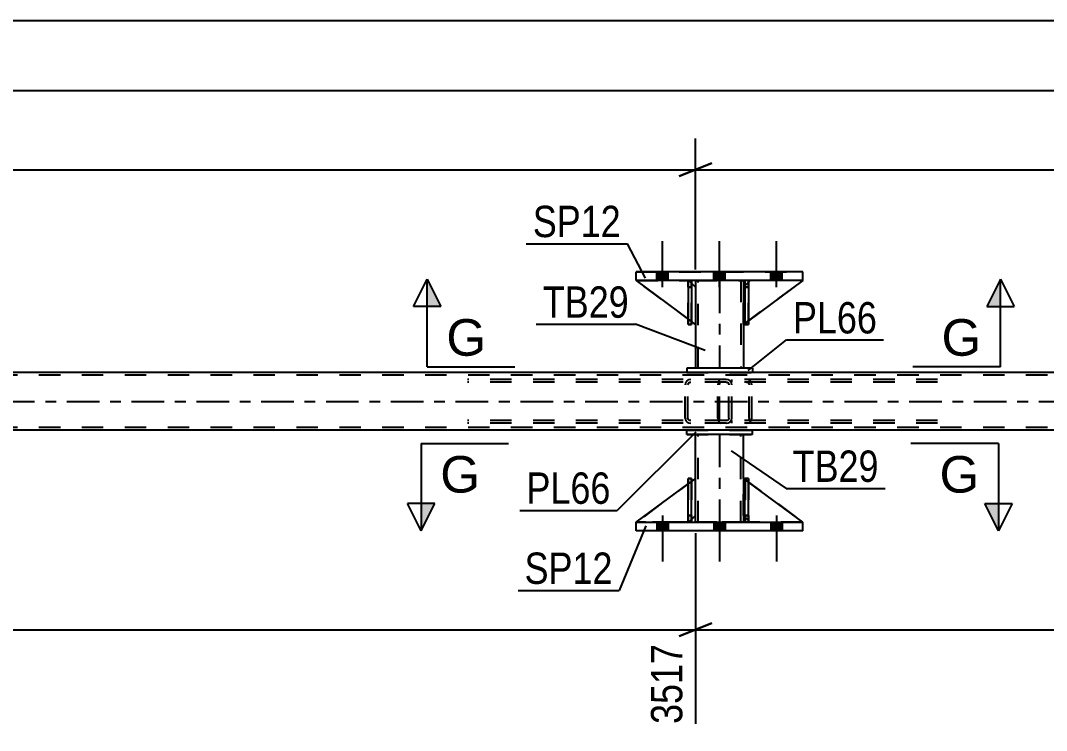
# Model space of a CAD drawing. Header units: millimetres. Extents: x 0 to 841, y 0 to 594.
# Drawn here: x 176.9 to 270.6, y 219.5 to 284.4 of the extents above; entities that cross this region are included whole.
import ezdxf

# ---------------------------------------------------------------- set-up
doc = ezdxf.new("R2010")
doc.units = ezdxf.units.MM
doc.linetypes.add('DXK_LINE_DOT2', pattern=[3.9198, 1.9599, -1.9599])
doc.linetypes.add('DXK_LINE_DOT3', pattern=[5.9187, 2.979, -0.9799, 0.9799, -0.9799])
doc.styles.add('Arial', font='ARIAL.TTF', dxfattribs={"height": 0.2})
doc.styles.add('Arial Narrow', font='ARIALN.TTF', dxfattribs={"height": 0.2})

# ---------------------------------------------------------------- blocks, each defined once
blk = doc.blocks.new('Part-247343380-4220 - 4156')
at = {"color": 2, "linetype": 'Continuous'}
for p, q in [((238.549, 260.631), (238.549, 260.031)), ((242.949, 260.631), (242.949, 260.031)), ((238.549, 256.631), (238.549, 252.631)), ((242.949, 256.631), (242.949, 252.631))]:
    blk.add_line(p, q, dxfattribs=at)
at = {"color": 7, "linetype": 'DXK_LINE_DOT2'}
for p, q in [((238.549, 260.631), (242.949, 260.631)), ((238.789, 252.631), (238.789, 260.631)), ((242.709, 260.631), (242.709, 252.631)), ((238.549, 260.031), (238.549, 256.631)), ((242.949, 260.031), (242.949, 256.631)), ((242.949, 252.631), (238.549, 252.631))]:
    blk.add_line(p, q, dxfattribs=at)
at = {"color": 7, "linetype": 'DXK_LINE_DOT3'}
blk.add_line((240.749, 260.631), (240.749, 252.631), dxfattribs=at)
blk = doc.blocks.new('Part-247343380-4222 - 4156')
at = {"color": 2, "linetype": 'Continuous'}
for p, q in [((237.876, 238.551), (237.876, 242.551)), ((237.876, 242.551), (238.196, 242.551)), ((238.196, 238.551), (238.196, 242.551)), ((237.876, 238.551), (237.876, 238.551)), ((238.196, 238.551), (237.876, 238.551))]:
    blk.add_line(p, q, dxfattribs=at)
at = {"color": 7, "linetype": 'DXK_LINE_DOT2'}
for p, q in [((237.876, 242.551), (237.876, 239.151)), ((238.196, 239.151), (238.196, 242.551)), ((237.876, 239.151), (237.876, 238.551)), ((237.876, 239.151), (238.196, 239.151)), ((238.196, 238.551), (238.196, 239.151)), ((238.196, 238.551), (238.196, 238.551))]:
    blk.add_line(p, q, dxfattribs=at)
blk = doc.blocks.new('Part-247343380-4223 - 4156')
at = {"color": 7, "linetype": 'DXK_LINE_DOT2'}
for p, q in [((243.395, 242.551), (243.075, 242.551)), ((243.075, 239.151), (243.075, 242.551)), ((243.075, 238.551), (243.075, 242.551)), ((243.395, 242.551), (243.395, 239.151)), ((243.395, 238.551), (243.395, 242.551)), ((243.395, 239.151), (243.075, 239.151)), ((243.075, 238.551), (243.075, 239.151)), ((243.395, 239.151), (243.395, 238.551)), ((243.395, 238.551), (243.075, 238.551)), ((243.395, 238.551), (243.395, 238.551))]:
    blk.add_line(p, q, dxfattribs=at)
blk = doc.blocks.new('Part-247343380-4224 - 4156')
at = {"color": 7, "linetype": 'DXK_LINE_DOT2'}
for p, q in [((238.195, 242.551), (237.875, 242.551)), ((237.875, 239.151), (237.875, 242.551)), ((237.876, 238.551), (237.875, 242.551)), ((238.195, 242.551), (238.195, 239.151)), ((238.196, 238.551), (238.195, 242.551)), ((238.195, 239.151), (237.875, 239.151)), ((237.875, 238.551), (237.875, 239.151)), ((238.195, 239.151), (238.195, 238.551)), ((238.196, 238.551), (237.875, 238.551)), ((238.195, 238.551), (238.196, 238.551))]:
    blk.add_line(p, q, dxfattribs=at)
blk = doc.blocks.new('Part-247343380-4160 - 4156')
at = {"color": 7, "linetype": 'DXK_LINE_DOT2'}
for p, q in [((241.357, 251.59), (217.733, 251.59)), ((241.357, 251.35), (217.733, 251.35)), ((237.65, 251.294), (237.612, 251.11)), ((237.867, 251.11), (237.886, 251.202)), ((237.886, 251.202), (237.942, 251.28)), ((238.122, 251.59), (237.927, 251.554)), ((237.942, 251.28), (238.025, 251.332)), ((238.025, 251.332), (238.122, 251.35)), ((241.553, 251.554), (241.357, 251.59)), ((241.357, 251.35), (241.455, 251.332)), ((241.455, 251.332), (241.538, 251.28)), ((241.538, 251.28), (241.593, 251.202)), ((241.593, 251.202), (241.613, 251.11)), ((241.868, 251.11), (241.829, 251.294)), ((237.612, 248.07), (237.612, 251.11)), ((237.867, 248.07), (237.867, 251.11)), ((241.613, 248.07), (241.613, 251.11)), ((241.868, 248.07), (241.868, 251.11)), ((241.357, 247.83), (217.733, 247.83)), ((241.357, 247.59), (217.733, 247.59)), ((237.612, 248.07), (237.65, 247.887)), ((237.886, 247.979), (237.867, 248.07)), ((237.942, 247.901), (237.886, 247.979)), ((237.927, 247.627), (238.122, 247.59)), ((238.025, 247.849), (237.942, 247.901)), ((238.122, 247.83), (238.025, 247.849)), ((241.455, 247.849), (241.357, 247.83)), ((241.357, 247.59), (241.553, 247.627)), ((241.538, 247.901), (241.455, 247.849)), ((241.593, 247.979), (241.538, 247.901)), ((241.613, 248.07), (241.593, 247.979)), ((241.829, 247.887), (241.868, 248.07))]:
    blk.add_line(p, q, dxfattribs=at)
for centre, start, end in [((238.103, 251.09), 110.75832, 155.68004), ((241.377, 251.09), 24.31996, 69.24168), ((238.103, 248.091), 204.31996, 249.24168), ((241.377, 248.091), 290.75832, 335.68004)]:
    blk.add_arc(centre, 0.496, start, end, dxfattribs=at)
blk = doc.blocks.new('Part-247343380-4225 - 4156')
at = {"color": 2, "linetype": 'Continuous'}
for p, q in [((242.949, 242.551), (242.949, 242.551)), ((242.949, 242.551), (242.949, 239.151)), ((243.076, 242.457), (242.949, 242.551)), ((248.349, 238.551), (243.396, 242.22)), ((242.949, 239.151), (242.949, 239.151)), ((243.075, 239.024), (242.949, 239.151)), ((243.549, 238.551), (243.395, 238.704))]:
    blk.add_line(p, q, dxfattribs=at)
at = {"color": 7, "linetype": 'DXK_LINE_DOT2'}
for p, q in [((242.949, 239.151), (242.949, 242.551)), ((243.396, 242.22), (243.076, 242.457)), ((243.549, 238.551), (242.949, 239.151)), ((243.395, 238.704), (243.075, 239.024)), ((248.349, 238.551), (243.549, 238.551)), ((248.349, 238.551), (248.349, 238.551))]:
    blk.add_line(p, q, dxfattribs=at)
blk = doc.blocks.new('Part-247343380-4161 - 4156')
at = {"color": 7, "linetype": 'DXK_LINE_DOT2'}
for p, q in [((240.626, 251.294), (240.605, 251.11)), ((240.684, 251.45), (240.626, 251.294)), ((240.772, 251.554), (240.684, 251.45)), ((240.741, 251.11), (240.751, 251.202)), ((240.751, 251.202), (240.78, 251.28)), ((240.876, 251.59), (240.772, 251.554)), ((240.78, 251.28), (240.824, 251.332)), ((240.824, 251.332), (240.876, 251.35)), ((260.672, 251.59), (240.876, 251.59)), ((260.672, 251.35), (240.876, 251.35)), ((241.868, 251.35), (241.868, 251.59)), ((243.403, 251.554), (243.21, 251.59)), ((243.21, 251.35), (243.307, 251.332)), ((243.307, 251.332), (243.388, 251.28)), ((243.388, 251.28), (243.443, 251.202)), ((243.443, 251.202), (243.462, 251.11)), ((243.713, 251.11), (243.675, 251.294)), ((240.605, 248.07), (240.605, 251.11)), ((240.741, 248.07), (240.741, 251.11)), ((243.462, 248.07), (243.462, 251.11)), ((243.713, 248.07), (243.713, 251.11)), ((240.605, 248.07), (240.626, 247.887)), ((240.626, 247.887), (240.684, 247.731)), ((240.684, 247.731), (240.772, 247.627)), ((240.751, 247.979), (240.741, 248.07)), ((240.78, 247.901), (240.751, 247.979)), ((240.772, 247.627), (240.876, 247.59)), ((240.824, 247.849), (240.78, 247.901)), ((240.876, 247.83), (240.824, 247.849)), ((260.672, 247.83), (240.876, 247.83)), ((260.672, 247.59), (240.876, 247.59)), ((241.868, 247.59), (241.868, 247.83)), ((243.307, 247.849), (243.21, 247.83)), ((243.21, 247.59), (243.403, 247.627)), ((243.388, 247.901), (243.307, 247.849)), ((243.443, 247.979), (243.388, 247.901)), ((243.462, 248.07), (243.443, 247.979)), ((243.675, 247.887), (243.713, 248.07))]:
    blk.add_line(p, q, dxfattribs=at)
for centre, start, end in [((243.225, 251.095), 23.84941, 68.8059), ((243.225, 248.086), 291.1941, 336.15059)]:
    blk.add_arc(centre, 0.492, start, end, dxfattribs=at)
blk = doc.blocks.new('Part-247343380-4226 - 4156')
at = {"color": 7, "linetype": 'DXK_LINE_DOT2'}
for p, q in [((242.949, 239.151), (242.949, 242.551)), ((242.949, 242.551), (248.349, 238.551)), ((242.949, 242.551), (242.949, 239.151)), ((243.549, 238.551), (242.949, 239.151)), ((242.949, 239.151), (242.949, 239.151)), ((242.949, 239.151), (243.549, 238.551)), ((248.349, 238.551), (243.549, 238.551))]:
    blk.add_line(p, q, dxfattribs=at)
blk = doc.blocks.new('Part-247343380-4229 - 4156')
at = {"color": 2, "linetype": 'Continuous'}
for p, q in [((233.149, 238.551), (237.876, 242.052)), ((238.549, 242.551), (238.196, 242.289)), ((238.549, 239.151), (238.549, 242.551)), ((238.549, 239.151), (238.196, 238.797))]:
    blk.add_line(p, q, dxfattribs=at)
at = {"color": 7, "linetype": 'DXK_LINE_DOT2'}
for p, q in [((238.196, 242.289), (237.876, 242.052)), ((237.949, 238.551), (233.149, 238.551)), ((238.196, 238.797), (237.949, 238.551))]:
    blk.add_line(p, q, dxfattribs=at)
blk = doc.blocks.new('Part-247343380-4230 - 4156')
at = {"color": 7, "linetype": 'DXK_LINE_DOT2'}
for p, q in [((238.549, 242.551), (233.149, 238.551)), ((238.549, 239.151), (238.549, 242.551)), ((237.949, 238.551), (238.549, 239.151)), ((233.149, 238.551), (237.949, 238.551))]:
    blk.add_line(p, q, dxfattribs=at)
blk = doc.blocks.new('Part-247343380-4231 - 4156')
at = {"color": 2, "linetype": 'Continuous'}
for p, q in [((243.395, 260.631), (243.075, 260.631)), ((243.075, 260.631), (243.075, 256.631)), ((243.395, 260.631), (243.395, 260.631)), ((243.395, 260.631), (243.395, 256.631)), ((243.395, 256.631), (243.075, 256.631))]:
    blk.add_line(p, q, dxfattribs=at)
at = {"color": 7, "linetype": 'DXK_LINE_DOT2'}
for p, q in [((243.075, 260.031), (243.075, 260.631)), ((243.075, 260.631), (243.075, 260.631)), ((243.395, 260.031), (243.395, 260.631)), ((243.395, 260.631), (243.395, 260.631)), ((243.395, 260.631), (243.395, 260.631)), ((243.395, 260.031), (243.075, 260.031)), ((243.075, 260.031), (243.075, 256.631)), ((243.395, 256.631), (243.395, 260.031))]:
    blk.add_line(p, q, dxfattribs=at)
blk = doc.blocks.new('Part-247343380-4232 - 4156')
at = {"color": 2, "linetype": 'Continuous'}
for p, q in [((238.196, 260.631), (237.876, 260.631)), ((237.876, 260.631), (237.876, 256.631)), ((238.196, 260.631), (238.196, 260.631)), ((238.196, 260.631), (238.196, 256.631)), ((238.196, 256.631), (237.876, 256.631))]:
    blk.add_line(p, q, dxfattribs=at)
at = {"color": 7, "linetype": 'DXK_LINE_DOT2'}
for p, q in [((237.876, 260.031), (237.876, 260.631)), ((237.876, 260.631), (237.876, 260.631)), ((238.196, 260.031), (238.196, 260.631)), ((238.196, 260.631), (238.196, 260.631)), ((238.196, 260.631), (238.196, 260.631)), ((238.196, 260.031), (237.876, 260.031)), ((237.876, 260.031), (237.876, 256.631)), ((238.196, 256.631), (238.196, 260.031))]:
    blk.add_line(p, q, dxfattribs=at)
blk = doc.blocks.new('Part-247343380-4233 - 4156')
at = {"color": 7, "linetype": 'DXK_LINE_DOT2'}
for p, q in [((243.075, 260.031), (243.075, 260.631)), ((243.075, 260.631), (243.075, 260.631)), ((243.075, 260.631), (243.075, 256.631)), ((243.395, 260.631), (243.075, 260.631)), ((243.395, 260.031), (243.395, 260.631)), ((243.395, 256.631), (243.395, 260.631)), ((243.075, 256.631), (243.075, 260.031)), ((243.075, 260.031), (243.395, 260.031)), ((243.395, 260.031), (243.395, 256.631)), ((243.075, 256.631), (243.395, 256.631))]:
    blk.add_line(p, q, dxfattribs=at)
blk = doc.blocks.new('Part-247343380-4234 - 4156')
at = {"color": 7, "linetype": 'DXK_LINE_DOT2'}
for p, q in [((237.875, 260.031), (237.875, 260.631)), ((237.875, 260.631), (237.876, 260.631)), ((237.876, 260.631), (237.875, 256.631)), ((238.196, 260.631), (237.875, 260.631)), ((238.195, 260.031), (238.195, 260.631)), ((238.195, 256.631), (238.196, 260.631)), ((237.875, 256.631), (237.875, 260.031)), ((237.875, 260.031), (238.195, 260.031)), ((238.195, 260.031), (238.195, 256.631)), ((237.875, 256.631), (238.195, 256.631))]:
    blk.add_line(p, q, dxfattribs=at)
blk = doc.blocks.new('Part-247343380-4235 - 4156')
at = {"color": 7, "linetype": 'DXK_LINE_DOT2'}
for p, q in [((242.949, 260.031), (243.549, 260.631)), ((248.349, 260.631), (243.549, 260.631)), ((248.349, 260.631), (248.349, 260.631)), ((248.349, 260.631), (248.349, 260.631)), ((242.949, 256.631), (242.949, 260.031)), ((243.395, 260.477), (243.075, 260.157)), ((243.395, 256.962), (243.076, 256.725))]:
    blk.add_line(p, q, dxfattribs=at)
at = {"color": 2, "linetype": 'Continuous'}
for p, q in [((243.549, 260.631), (243.395, 260.477)), ((248.349, 260.631), (243.395, 256.962)), ((243.075, 260.157), (242.949, 260.031)), ((242.949, 260.031), (242.949, 256.631)), ((242.949, 260.031), (242.949, 260.031)), ((243.076, 256.725), (242.949, 256.631))]:
    blk.add_line(p, q, dxfattribs=at)
blk = doc.blocks.new('Part-247343380-4236 - 4156')
at = {"color": 7, "linetype": 'DXK_LINE_DOT2'}
for p, q in [((243.549, 260.631), (242.949, 260.031)), ((242.949, 256.631), (248.349, 260.631)), ((242.949, 260.031), (243.549, 260.631)), ((248.349, 260.631), (243.549, 260.631)), ((242.949, 260.031), (242.949, 256.631)), ((242.949, 260.031), (242.949, 260.031)), ((242.949, 260.031), (242.949, 256.631))]:
    blk.add_line(p, q, dxfattribs=at)
blk = doc.blocks.new('Part-247343380-4237 - 4156')
at = {"color": 7, "linetype": 'DXK_LINE_DOT2'}
for p, q in [((233.149, 260.631), (237.949, 260.631)), ((233.15, 260.631), (233.149, 260.631)), ((237.949, 260.631), (238.196, 260.384)), ((238.196, 256.893), (237.876, 257.13))]:
    blk.add_line(p, q, dxfattribs=at)
at = {"color": 2, "linetype": 'Continuous'}
for p, q in [((237.876, 257.13), (233.15, 260.631)), ((238.196, 260.384), (238.549, 260.031)), ((238.549, 260.031), (238.549, 256.631)), ((238.549, 256.631), (238.196, 256.893))]:
    blk.add_line(p, q, dxfattribs=at)
blk = doc.blocks.new('Part-247343380-4205 - 4156')
at = {"color": 2, "linetype": 'Continuous'}
for p, q in [((238.549, 242.551), (238.549, 246.551)), ((242.949, 242.551), (242.949, 246.551)), ((238.549, 238.551), (238.549, 239.151)), ((242.949, 239.151), (242.949, 238.551))]:
    blk.add_line(p, q, dxfattribs=at)
at = {"color": 7, "linetype": 'DXK_LINE_DOT2'}
for p, q in [((242.949, 246.551), (238.549, 246.551)), ((238.789, 238.551), (238.789, 246.551)), ((242.709, 238.551), (242.709, 246.551)), ((238.549, 239.151), (238.549, 242.551)), ((242.949, 239.151), (242.949, 242.551)), ((242.949, 238.551), (238.549, 238.551))]:
    blk.add_line(p, q, dxfattribs=at)
at = {"color": 7, "linetype": 'DXK_LINE_DOT3'}
blk.add_line((240.749, 246.551), (240.749, 238.551), dxfattribs=at)
blk = doc.blocks.new('Part-247343380-4210 - 4156')
at = {"color": 2, "linetype": 'Continuous'}
for p, q in [((237.749, 246.551), (237.749, 246.951)), ((243.749, 246.951), (237.749, 246.951)), ((237.749, 246.551), (237.749, 246.551)), ((243.749, 246.551), (237.749, 246.551)), ((243.749, 246.551), (243.749, 246.951)), ((243.749, 246.551), (243.749, 246.551))]:
    blk.add_line(p, q, dxfattribs=at)
at = {"color": 7, "linetype": 'DXK_LINE_DOT2'}
for p, q in [((237.749, 246.951), (243.749, 246.951)), ((237.749, 246.551), (243.749, 246.551))]:
    blk.add_line(p, q, dxfattribs=at)
blk = doc.blocks.new('Part-247343380-4215 - 4156')
at = {"color": 2, "linetype": 'Continuous'}
for p, q in [((237.749, 252.631), (237.749, 252.231)), ((243.749, 252.631), (237.749, 252.631)), ((237.749, 252.231), (237.749, 252.231)), ((243.749, 252.231), (237.749, 252.231)), ((243.749, 252.631), (243.749, 252.231)), ((243.749, 252.231), (243.749, 252.231))]:
    blk.add_line(p, q, dxfattribs=at)
at = {"color": 7, "linetype": 'DXK_LINE_DOT2'}
for p, q in [((243.749, 252.631), (237.749, 252.631)), ((237.749, 252.231), (243.749, 252.231))]:
    blk.add_line(p, q, dxfattribs=at)
blk = doc.blocks.new('Part-247343380-4221 - 4156')
at = {"color": 2, "linetype": 'Continuous'}
for p, q in [((243.075, 238.551), (243.076, 242.551)), ((243.076, 242.551), (243.396, 242.551)), ((243.395, 238.551), (243.396, 242.551)), ((243.076, 238.551), (243.075, 238.551)), ((243.396, 238.551), (243.075, 238.551))]:
    blk.add_line(p, q, dxfattribs=at)
at = {"color": 7, "linetype": 'DXK_LINE_DOT2'}
for p, q in [((243.076, 242.551), (243.076, 239.151)), ((243.396, 239.151), (243.396, 242.551)), ((243.076, 239.151), (243.076, 238.551)), ((243.076, 239.151), (243.396, 239.151)), ((243.396, 238.551), (243.396, 239.151)), ((243.395, 238.551), (243.396, 238.551))]:
    blk.add_line(p, q, dxfattribs=at)
blk = doc.blocks.new('Part-247343380-4238 - 4156')
at = {"color": 7, "linetype": 'DXK_LINE_DOT2'}
for p, q in [((238.549, 256.631), (233.149, 260.631)), ((233.149, 260.631), (237.949, 260.631)), ((237.949, 260.631), (238.549, 260.031)), ((238.549, 260.031), (238.549, 256.631))]:
    blk.add_line(p, q, dxfattribs=at)
blk = doc.blocks.new('Part-247343380-4243 - 4156')
at = {"color": 2, "linetype": 'Continuous'}
for p, q in [((233.149, 261.431), (233.149, 261.431)), ((233.149, 260.631), (233.149, 261.431)), ((248.349, 261.431), (233.149, 261.431)), ((233.149, 260.631), (233.149, 260.631)), ((248.349, 260.631), (233.149, 260.631)), ((248.349, 261.431), (248.349, 261.431)), ((248.349, 260.631), (248.349, 261.431)), ((248.349, 260.631), (248.349, 260.631))]:
    blk.add_line(p, q, dxfattribs=at)
at = {"color": 7, "linetype": 'DXK_LINE_DOT2'}
for p, q in [((233.149, 261.431), (248.349, 261.431)), ((248.349, 260.631), (233.149, 260.631))]:
    blk.add_line(p, q, dxfattribs=at)
blk = doc.blocks.new('Part-247343380-4248 - 4156')
at = {"color": 2, "linetype": 'Continuous'}
for p, q in [((233.149, 238.551), (233.149, 238.551)), ((233.149, 237.751), (233.149, 238.551)), ((233.149, 238.551), (248.349, 238.551)), ((248.349, 238.551), (248.349, 238.551)), ((248.349, 237.751), (248.349, 238.551)), ((233.149, 237.751), (233.149, 237.751)), ((248.349, 237.751), (233.149, 237.751)), ((248.349, 237.751), (248.349, 237.751))]:
    blk.add_line(p, q, dxfattribs=at)
at = {"color": 7, "linetype": 'DXK_LINE_DOT2'}
for p, q in [((248.349, 238.551), (233.149, 238.551)), ((248.349, 237.751), (233.149, 237.751))]:
    blk.add_line(p, q, dxfattribs=at)
blk = doc.blocks.new('Part-247343380-4369 - 4156')
at = {"color": 2, "linetype": 'Continuous'}
for p, q in [((237.749, 252.23), (101.818, 252.23)), ((760.674, 252.23), (243.749, 252.23)), ((237.749, 246.95), (101.818, 246.95)), ((493.162, 246.95), (243.749, 246.95))]:
    blk.add_line(p, q, dxfattribs=at)
at = {"color": 7, "linetype": 'DXK_LINE_DOT2'}
for p, q in [((243.749, 252.23), (237.749, 252.23)), ((760.674, 251.99), (97.929, 251.99)), ((760.674, 247.19), (97.929, 247.19)), ((243.749, 246.95), (237.749, 246.95))]:
    blk.add_line(p, q, dxfattribs=at)
at = {"color": 7, "linetype": 'DXK_LINE_DOT3'}
blk.add_line((98.268, 249.59), (760.674, 249.59), dxfattribs=at)
blk = doc.blocks.new('Bolt-247343380-4395 - 4156')
at = {"linetype": 'Continuous'}
for points in [[(236.069, 261.431), (235.029, 261.431), (235.029, 260.631), (236.069, 260.631)], [(236.069, 261.431), (235.029, 261.431), (235.029, 260.631), (236.069, 260.631)], [(236.069, 261.431), (235.029, 261.431), (235.029, 260.631), (236.069, 260.631)], [(241.269, 261.431), (240.229, 261.431), (240.229, 260.631), (241.269, 260.631)], [(241.269, 261.431), (240.229, 261.431), (240.229, 260.631), (241.269, 260.631)], [(246.469, 261.431), (245.429, 261.431), (245.429, 260.631), (246.469, 260.631)], [(246.469, 261.431), (245.429, 261.431), (245.429, 260.631), (246.469, 260.631)], [(246.469, 261.431), (245.429, 261.431), (245.429, 260.631), (246.469, 260.631)]]:
    blk.add_hatch(color=1, dxfattribs=at).paths.add_polyline_path(points)
at = {"color": 1, "linetype": 'Continuous'}
for p, q in [((235.549, 260.031), (235.549, 264.231)), ((235.549, 260.031), (235.549, 264.231)), ((235.549, 260.031), (235.549, 264.231)), ((240.749, 260.031), (240.749, 264.231)), ((240.749, 260.031), (240.749, 264.231)), ((245.949, 260.031), (245.949, 264.231)), ((245.949, 260.031), (245.949, 264.231)), ((245.949, 260.031), (245.949, 264.231)), ((235.029, 260.631), (235.029, 261.431)), ((235.029, 260.631), (235.029, 261.431)), ((235.029, 260.631), (235.029, 261.431)), ((236.069, 260.631), (236.069, 261.431)), ((236.069, 260.631), (236.069, 261.431)), ((236.069, 260.631), (236.069, 261.431)), ((240.229, 260.631), (240.229, 261.431)), ((240.229, 260.631), (240.229, 261.431)), ((241.269, 260.631), (241.269, 261.431)), ((241.269, 260.631), (241.269, 261.431)), ((245.429, 260.631), (245.429, 261.431)), ((245.429, 260.631), (245.429, 261.431)), ((245.429, 260.631), (245.429, 261.431)), ((246.469, 260.631), (246.469, 261.431)), ((246.469, 260.631), (246.469, 261.431)), ((246.469, 260.631), (246.469, 261.431))]:
    blk.add_line(p, q, dxfattribs=at)
blk = doc.blocks.new('Bolt-247343380-4396 - 4156')
at = {"linetype": 'Continuous'}
for points in [[(235.029, 237.751), (236.069, 237.751), (236.069, 238.551), (235.029, 238.551)], [(235.029, 237.751), (236.069, 237.751), (236.069, 238.551), (235.029, 238.551)], [(235.029, 237.751), (236.069, 237.751), (236.069, 238.551), (235.029, 238.551)], [(240.229, 237.751), (241.269, 237.751), (241.269, 238.551), (240.229, 238.551)], [(240.229, 237.751), (241.269, 237.751), (241.269, 238.551), (240.229, 238.551)], [(245.429, 237.751), (246.469, 237.751), (246.469, 238.551), (245.429, 238.551)], [(245.429, 237.751), (246.469, 237.751), (246.469, 238.551), (245.429, 238.551)], [(245.429, 237.751), (246.469, 237.751), (246.469, 238.551), (245.429, 238.551)]]:
    blk.add_hatch(color=1, dxfattribs=at).paths.add_polyline_path(points)
at = {"color": 1, "linetype": 'Continuous'}
for p, q in [((235.549, 239.151), (235.549, 234.951)), ((235.549, 239.151), (235.549, 234.951)), ((235.549, 239.151), (235.549, 234.951)), ((240.749, 239.151), (240.749, 234.951)), ((240.749, 239.151), (240.749, 234.951)), ((245.949, 239.151), (245.949, 234.951)), ((245.949, 239.151), (245.949, 234.951)), ((245.949, 239.151), (245.949, 234.951)), ((235.029, 238.551), (235.029, 237.751)), ((235.029, 238.551), (235.029, 237.751)), ((235.029, 238.551), (235.029, 237.751)), ((236.069, 238.551), (236.069, 237.751)), ((236.069, 238.551), (236.069, 237.751)), ((236.069, 238.551), (236.069, 237.751)), ((240.229, 238.551), (240.229, 237.751)), ((240.229, 238.551), (240.229, 237.751)), ((241.269, 238.551), (241.269, 237.751)), ((241.269, 238.551), (241.269, 237.751)), ((245.429, 238.551), (245.429, 237.751)), ((245.429, 238.551), (245.429, 237.751)), ((245.429, 238.551), (245.429, 237.751)), ((246.469, 238.551), (246.469, 237.751)), ((246.469, 238.551), (246.469, 237.751)), ((246.469, 238.551), (246.469, 237.751))]:
    blk.add_line(p, q, dxfattribs=at)
blk = doc.blocks.new('StraightDimension-247343380-4443 - 4156')
at = {"color": 7, "linetype": 'Continuous'}
blk.add_line((96.627, 284.401), (773.414, 284.401), dxfattribs=at)
blk = doc.blocks.new('StraightDimension-247343380-4457 - 4156')
at = {"color": 7, "linetype": 'Continuous'}
for p, q in [((238.549, 261.631), (238.549, 273.616)), ((237.049, 270.166), (240.049, 271.366)), ((97.853, 270.766), (238.549, 270.766))]:
    blk.add_line(p, q, dxfattribs=at)
blk = doc.blocks.new('StraightDimension-247343380-4463 - 4156')
at = {"color": 7, "linetype": 'Continuous'}
for p, q in [((238.549, 261.631), (238.549, 273.616)), ((240.049, 271.366), (237.049, 270.166)), ((238.549, 270.766), (493.962, 270.766))]:
    blk.add_line(p, q, dxfattribs=at)
blk = doc.blocks.new('StraightDimension-247343380-4492 - 4156')
at = {"color": 7, "linetype": 'Continuous'}
for p, q in [((238.549, 237.551), (238.549, 220.111)), ((240.049, 229.323), (237.049, 228.123)), ((238.549, 228.723), (493.962, 228.723))]:
    blk.add_line(p, q, dxfattribs=at)
blk = doc.blocks.new('StraightDimension-247343380-4498 - 4156')
at = {"color": 7, "linetype": 'Continuous'}
for p, q in [((238.549, 237.551), (238.549, 220.111)), ((97.853, 228.723), (238.549, 228.723)), ((237.049, 228.123), (240.049, 229.323))]:
    blk.add_line(p, q, dxfattribs=at)
at = {"color": 0, "linetype": 'Continuous'}
blk.add_wipeout([(237.949, 228.023), (233.749, 228.023), (233.749, 219.511), (237.949, 219.511)], dxfattribs=at)
at = {"color": 3, "linetype": 'Continuous', "style": 'Arial Narrow'}
blk.add_text('3517', height=2.8633, rotation=90.00021, dxfattribs=at).set_placement((237.349, 220.111))
blk = doc.blocks.new('StraightDimension-247343380-4515 - 4156')
at = {"color": 7, "linetype": 'Continuous'}
blk.add_line((97.26, 277.997), (772.774, 277.997), dxfattribs=at)
blk = doc.blocks.new('Mark-247343380-4201 - 4156')
at = {"color": 30, "linetype": 'Continuous'}
for p, q in [((241.819, 245.069), (246.828, 241.635)), ((246.828, 241.635), (255.882, 241.635))]:
    blk.add_line(p, q, dxfattribs=at)
at = {"color": 0}
blk.add_wipeout([(255.282, 242.235), (255.282, 245.235), (247.428, 245.235), (247.428, 242.235)], dxfattribs=at)
blk.add_wipeout([(255.282, 242.235), (255.282, 245.235), (247.428, 245.235), (247.428, 242.235)], dxfattribs=at)
at = {"color": 3, "style": 'Arial Narrow'}
blk.add_text('TB29', height=2.8633, dxfattribs=at).set_placement((247.428, 242.235))
blk = doc.blocks.new('Mark-247343380-4206 - 4156')
at = {"color": 30, "linetype": 'Continuous'}
for p in [(238.588, 246.784), (222.518, 239.63)]:
    blk.add_line(p, (231.394, 239.63), dxfattribs=at)
at = {"color": 0}
blk.add_wipeout([(230.794, 240.23), (230.794, 243.23), (223.118, 243.23), (223.118, 240.23)], dxfattribs=at)
blk.add_wipeout([(230.794, 240.23), (230.794, 243.23), (223.118, 243.23), (223.118, 240.23)], dxfattribs=at)
at = {"color": 3, "style": 'Arial Narrow'}
blk.add_text('PL66', height=2.8633, dxfattribs=at).set_placement((223.118, 240.23))
blk = doc.blocks.new('Mark-247343380-4211 - 4156')
at = {"color": 30, "linetype": 'Continuous'}
for p, q in [((243.355, 252.417), (246.861, 255.202)), ((246.861, 255.202), (255.737, 255.202))]:
    blk.add_line(p, q, dxfattribs=at)
at = {"color": 0}
blk.add_wipeout([(255.137, 255.802), (255.137, 258.802), (247.461, 258.802), (247.461, 255.802)], dxfattribs=at)
blk.add_wipeout([(255.137, 255.802), (255.137, 258.802), (247.461, 258.802), (247.461, 255.802)], dxfattribs=at)
at = {"color": 3, "style": 'Arial Narrow'}
blk.add_text('PL66', height=2.8633, dxfattribs=at).set_placement((247.461, 255.802))
blk = doc.blocks.new('Mark-247343380-4216 - 4156')
at = {"color": 30, "linetype": 'Continuous'}
for p in [(224.012, 256.634), (239.441, 254.243)]:
    blk.add_line(p, (233.066, 256.634), dxfattribs=at)
at = {"color": 0}
blk.add_wipeout([(232.466, 257.234), (232.466, 260.234), (224.612, 260.234), (224.612, 257.234)], dxfattribs=at)
blk.add_wipeout([(232.466, 257.234), (232.466, 260.234), (224.612, 260.234), (224.612, 257.234)], dxfattribs=at)
at = {"color": 3, "style": 'Arial Narrow'}
blk.add_text('TB29', height=2.8633, dxfattribs=at).set_placement((224.612, 257.234))
blk = doc.blocks.new('Mark-247343380-4239 - 4156')
at = {"color": 30, "linetype": 'Continuous'}
for p in [(223.096, 264.004), (233.986, 260.844)]:
    blk.add_line(p, (232.335, 264.004), dxfattribs=at)
at = {"color": 0}
blk.add_wipeout([(231.735, 264.604), (231.735, 267.604), (223.696, 267.604), (223.696, 264.604)], dxfattribs=at)
blk.add_wipeout([(231.735, 264.604), (231.735, 267.604), (223.696, 267.604), (223.696, 264.604)], dxfattribs=at)
at = {"color": 3, "style": 'Arial Narrow'}
blk.add_text('SP12', height=2.8633, dxfattribs=at).set_placement((223.696, 264.604))
blk = doc.blocks.new('Mark-247343380-4244 - 4156')
at = {"color": 30, "linetype": 'Continuous'}
for p in [(234.01, 238.216), (222.342, 232.309)]:
    blk.add_line(p, (231.581, 232.309), dxfattribs=at)
at = {"color": 0}
blk.add_wipeout([(230.981, 232.909), (230.981, 235.909), (222.942, 235.909), (222.942, 232.909)], dxfattribs=at)
blk.add_wipeout([(230.981, 232.909), (230.981, 235.909), (222.942, 235.909), (222.942, 232.909)], dxfattribs=at)
at = {"color": 3, "style": 'Arial Narrow'}
blk.add_text('SP12', height=2.8633, dxfattribs=at).set_placement((222.942, 232.909))
blk = doc.blocks.new('SectionMark-247343380-4560 - 4156')
at = {"linetype": 'Continuous'}
for points in [[(215.294, 258.263), (214.044, 258.263), (214.044, 260.763)], [(266.403, 258.263), (265.153, 258.263), (266.403, 260.763)]]:
    blk.add_hatch(color=6, dxfattribs=at).paths.add_polyline_path(points)
at = {"color": 6, "linetype": 'Continuous'}
for p, q in [((212.794, 258.263), (214.044, 260.763)), ((214.044, 252.763), (214.044, 260.763)), ((214.044, 260.763), (215.294, 258.263)), ((266.403, 260.763), (265.153, 258.263)), ((266.403, 252.763), (266.403, 260.763)), ((266.403, 260.763), (267.653, 258.263)), ((215.294, 258.263), (212.794, 258.263)), ((265.153, 258.263), (267.653, 258.263)), ((214.044, 252.763), (222.044, 252.763)), ((266.403, 252.763), (258.403, 252.763))]:
    blk.add_line(p, q, dxfattribs=at)
at = {"color": 0, "linetype": 'Continuous'}
for points in [[(219.424, 253.763), (219.424, 257.263), (215.794, 257.263), (215.794, 253.763)], [(264.653, 253.763), (264.653, 257.263), (261.023, 257.263), (261.023, 253.763)]]:
    blk.add_wipeout(points, dxfattribs=at)
at = {"color": 3, "linetype": 'Continuous', "style": 'Arial'}
for p in [(215.794, 253.763), (261.023, 253.763)]:
    blk.add_text('G', height=3.343, dxfattribs=at).set_placement(p)
blk = doc.blocks.new('SectionMark-247343380-4562 - 4156')
at = {"linetype": 'Continuous'}
for points in [[(213.488, 240.251), (214.738, 240.251), (213.488, 237.751)], [(264.971, 240.251), (266.221, 240.251), (266.221, 237.751)]]:
    blk.add_hatch(color=6, dxfattribs=at).paths.add_polyline_path(points)
at = {"color": 6, "linetype": 'Continuous'}
for p, q in [((213.488, 245.751), (221.488, 245.751)), ((213.488, 245.751), (213.488, 237.751)), ((266.221, 245.751), (258.221, 245.751)), ((266.221, 245.751), (266.221, 237.751)), ((213.488, 237.751), (212.238, 240.251)), ((214.738, 240.251), (212.238, 240.251)), ((213.488, 237.751), (214.738, 240.251)), ((264.971, 240.251), (267.471, 240.251)), ((266.221, 237.751), (264.971, 240.251)), ((267.471, 240.251), (266.221, 237.751))]:
    blk.add_line(p, q, dxfattribs=at)
at = {"color": 0, "linetype": 'Continuous'}
for points in [[(218.868, 241.251), (218.868, 244.751), (215.238, 244.751), (215.238, 241.251)], [(264.471, 241.251), (264.471, 244.751), (260.841, 244.751), (260.841, 241.251)]]:
    blk.add_wipeout(points, dxfattribs=at)
at = {"color": 3, "linetype": 'Continuous', "style": 'Arial'}
for p in [(215.238, 241.251), (260.841, 241.251)]:
    blk.add_text('G', height=3.343, dxfattribs=at).set_placement(p)

msp = doc.modelspace()

# ---------------------------------------------------------------- block references
for name in ['Bolt-247343380-4395 - 4156', 'Part-247343380-4243 - 4156', 'Part-247343380-4237 - 4156', 'Part-247343380-4238 - 4156', 'Part-247343380-4234 - 4156', 'Part-247343380-4232 - 4156', 'Part-247343380-4220 - 4156', 'Part-247343380-4235 - 4156', 'Part-247343380-4236 - 4156', 'Part-247343380-4231 - 4156', 'Part-247343380-4233 - 4156', 'Part-247343380-4369 - 4156', 'Part-247343380-4215 - 4156', 'Part-247343380-4160 - 4156', 'Part-247343380-4161 - 4156', 'Part-247343380-4210 - 4156', 'Part-247343380-4205 - 4156', 'Part-247343380-4229 - 4156', 'Part-247343380-4230 - 4156', 'Part-247343380-4224 - 4156', 'Part-247343380-4222 - 4156', 'Part-247343380-4225 - 4156', 'Part-247343380-4226 - 4156', 'Part-247343380-4223 - 4156', 'Part-247343380-4221 - 4156', 'Bolt-247343380-4396 - 4156', 'Part-247343380-4248 - 4156']:
    msp.add_blockref(name, (0, 0))

# ---------------------------------------------------------------- next in the draw order: block references
for name in ['StraightDimension-247343380-4443 - 4156', 'Mark-247343380-4201 - 4156', 'StraightDimension-247343380-4492 - 4156']:
    msp.add_blockref(name, (0, 0))

# ---------------------------------------------------------------- next in the draw order: block references
for name in ['StraightDimension-247343380-4457 - 4156', 'StraightDimension-247343380-4498 - 4156']:
    msp.add_blockref(name, (0, 0))

# ---------------------------------------------------------------- next in the draw order: block references
for name in ['StraightDimension-247343380-4463 - 4156', 'Mark-247343380-4206 - 4156', 'Mark-247343380-4244 - 4156']:
    msp.add_blockref(name, (0, 0))

# ---------------------------------------------------------------- next in the draw order: block references
for name in ['StraightDimension-247343380-4515 - 4156', 'SectionMark-247343380-4562 - 4156']:
    msp.add_blockref(name, (0, 0))

# ---------------------------------------------------------------- next in the draw order: block references
for name in ['Mark-247343380-4239 - 4156', 'Mark-247343380-4216 - 4156', 'Mark-247343380-4211 - 4156']:
    msp.add_blockref(name, (0, 0))

# ---------------------------------------------------------------- next in the draw order: block references
msp.add_blockref('SectionMark-247343380-4560 - 4156', (0, 0))

doc.saveas('drawing.dxf')
